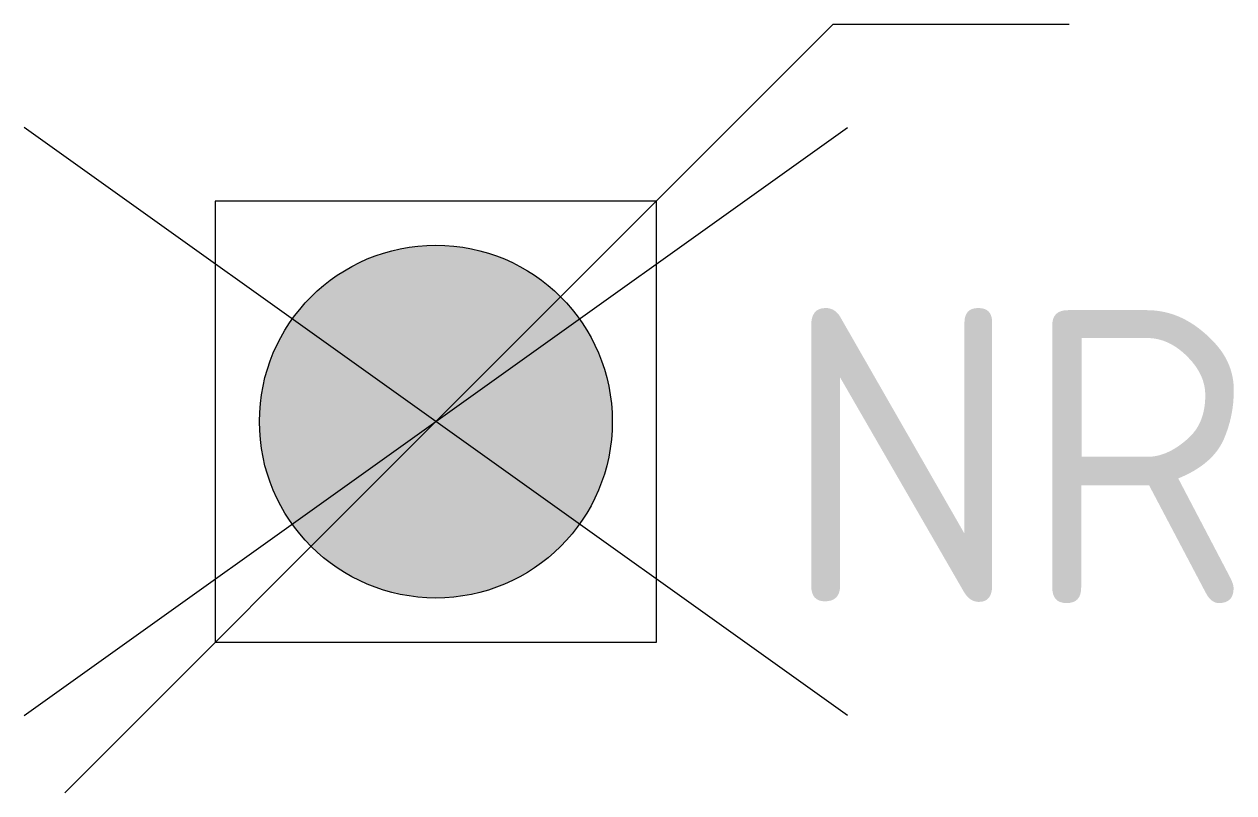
# Model space of a CAD drawing. Extents: x -3.5 to 6.8, y -3.2 to 3.4.
import ezdxf

# ---------------------------------------------------------------- set-up
doc = ezdxf.new("R2010")
doc.units = 0
doc.styles.add('NLCS-ISO', font='NLCS-ISO.ttf')

msp = doc.modelspace()

# ---------------------------------------------------------------- hatches: boundary and pattern name
h = msp.add_hatch(color=256)
edge = h.paths.add_edge_path()
edge.add_arc((0, 0), 1.5, 0, 360)

# ---------------------------------------------------------------- linework, layer by layer
for p, q in [((3.379, 3.378), (5.385, 3.378)), ((-3.5, -2.5), (3.5, 2.5)), ((3.5, -2.5), (-3.5, 2.5))]:
    msp.add_line(p, q)
at = {"flags": 128}
for points in [[(0, 0), (3.379, 3.378)], [(-3.155, -3.156), (0, 0)]]:
    msp.add_lwpolyline(points, dxfattribs=at)
msp.add_lwpolyline([(-1.875, 1.875), (-1.875, -1.875), (1.875, -1.875), (1.875, 1.875)], close=True, dxfattribs=at)
msp.add_circle((0, 0), 1.5)

# ---------------------------------------------------------------- texts
at = {"style": 'NLCS-ISO'}
msp.add_attdef('NR', (2.935, -1.543), '', height=2.5, dxfattribs=at)

doc.saveas('drawing.dxf')
